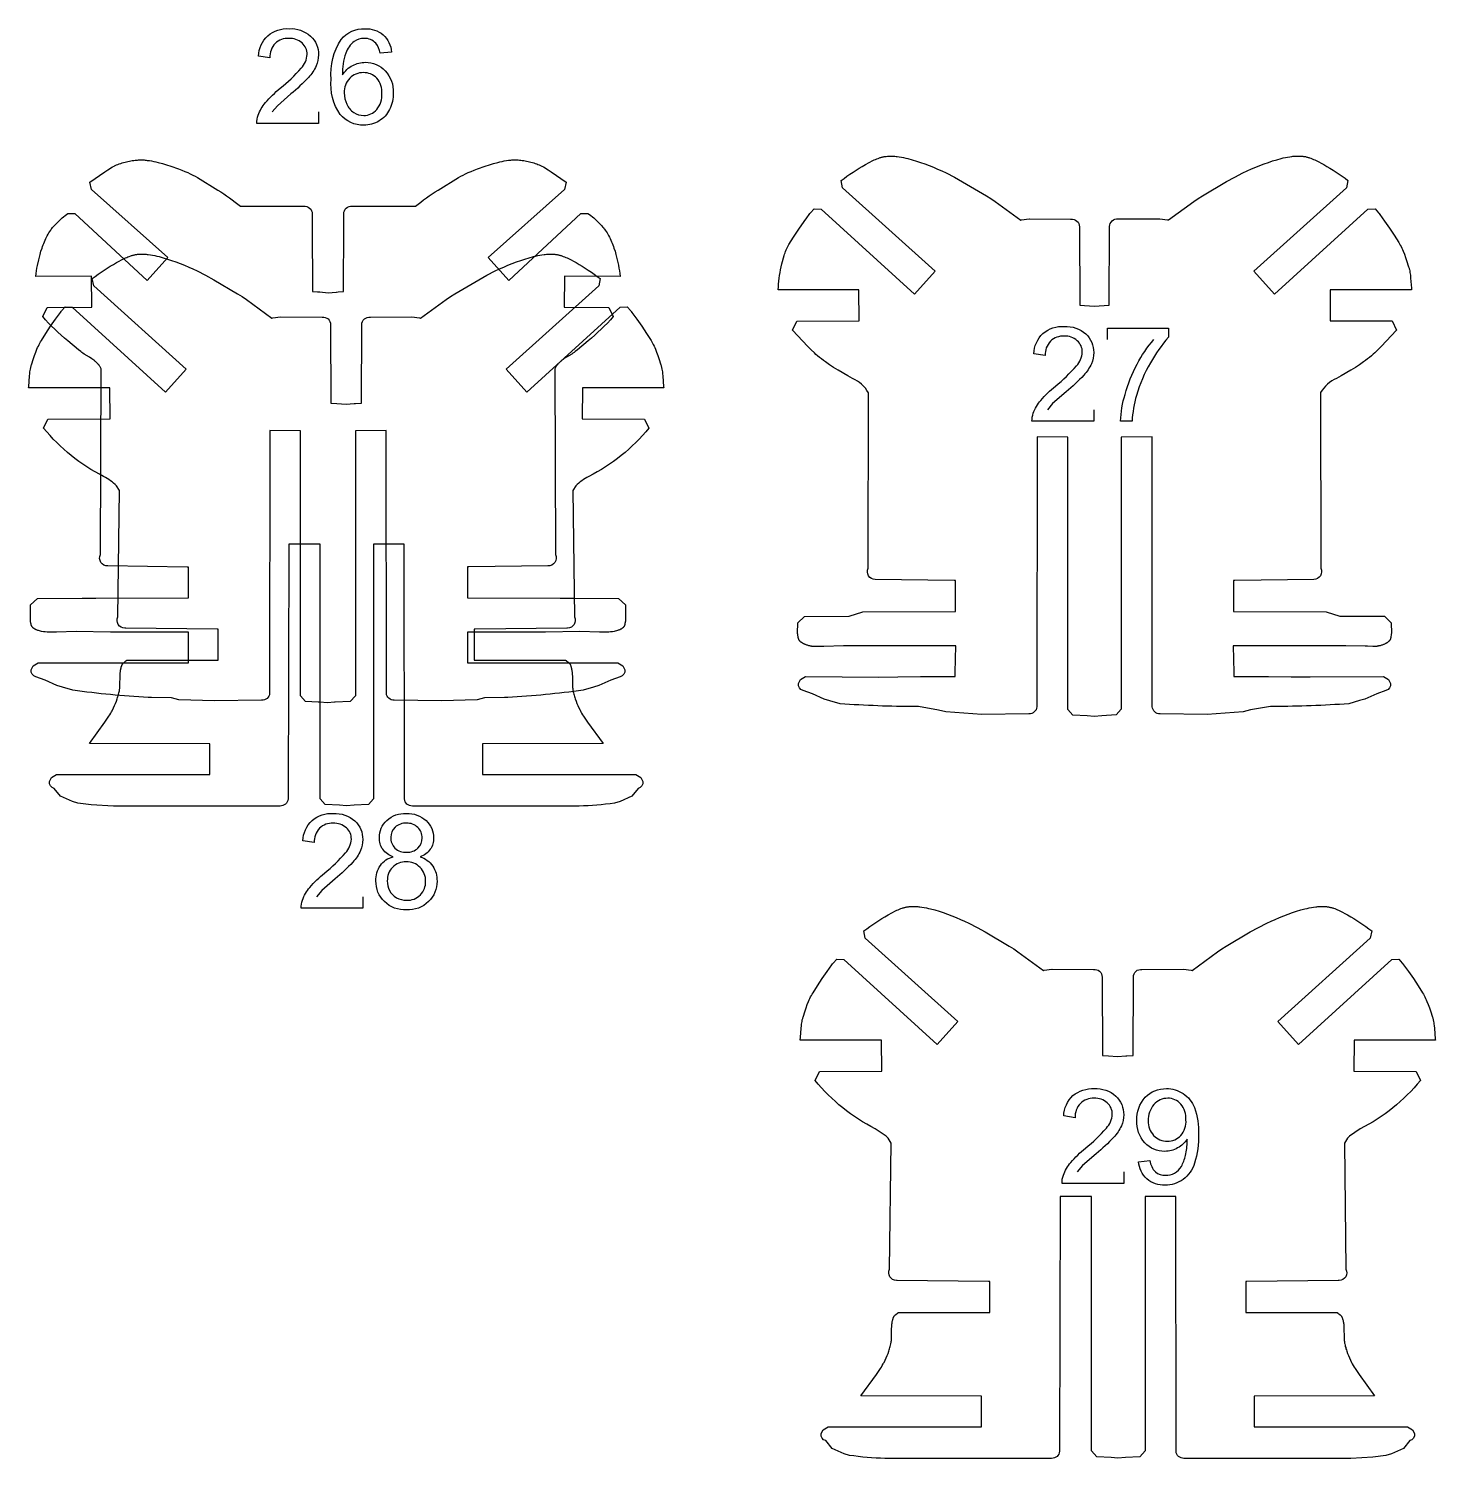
# Model space of a CAD drawing. Extents: x -344 to 77, y -230 to 818.
# Drawn here: x -288.1 to -139.8, y 147.1 to 297.9 of the extents above; entities that cross this region are included whole.
import ezdxf

# ---------------------------------------------------------------- set-up
doc = ezdxf.new("R2010")
doc.units = 0
doc.layers.add('LAYER_1', color=18, linetype='CONTINUOUS')
doc.layers.add('LETTERS', color=1, linetype='CONTINUOUS')

msp = doc.modelspace()

# ---------------------------------------------------------------- linework, layer by layer
at = {"layer": 'LAYER_1'}
for points in [[(-255.8, 226.83), (-255.79, 226.83), (-255.79, 226.83), (-255.79, 226.83), (-255.79, 226.83), (-255.79, 226.83), (-255.79, 226.83), (-255.78, 226.83), (-255.78, 226.83), (-255.78, 226.83), (-255.78, 226.83), (-255.78, 226.83), (-255.78, 226.83), (-255.78, 226.83), (-255.78, 226.83), (-255.78, 226.83), (-255.78, 226.83), (-255.78, 226.83), (-255.78, 226.83), (-255.78, 226.83), (-255.78, 226.83), (-255.78, 226.83), (-255.78, 226.83), (-255.78, 226.83), (-255.78, 226.83), (-255.78, 226.83), (-255.78, 226.83), (-255.78, 226.83), (-255.78, 226.83), (-255.78, 226.83), (-255.78, 226.83), (-255.78, 226.83), (-255.79, 226.83), (-255.79, 226.83), (-255.79, 226.83), (-255.79, 226.82), (-255.79, 226.82), (-255.79, 226.82), (-255.85, 226.82), (-256.58, 226.76), (-257.39, 226.82), (-257.57, 226.84), (-258.9, 226.91), (-259.43, 227.51), (-259.43, 255.46), (-262.69, 255.49), (-262.7, 227.78, -0.398282), (-263.54, 227.03), (-268.52, 226.98), (-272.29, 227.09), (-273.06, 227.29), (-275.16, 227.34), (-275.51, 227.34, -0.021615), (-283.44, 228.09), (-284.54, 228.43), (-285.13, 228.59), (-286.38, 229.14), (-287.35, 229.51, -0.399718), (-287.84, 230.25), (-287.63, 230.66), (-287.1, 230.98), (-271.24, 230.98), (-271.25, 234.21), (-279.49, 234.21), (-283.11, 234.28), (-285.18, 234.23, -0.068065), (-286.74, 234.3), (-287.08, 234.39), (-287.15, 234.41), (-287.22, 234.44), (-287.28, 234.46), (-287.31, 234.47), (-287.35, 234.49), (-287.38, 234.5), (-287.41, 234.52), (-287.44, 234.53), (-287.47, 234.55), (-287.5, 234.57), (-287.53, 234.58), (-287.54, 234.59), (-287.56, 234.6), (-287.57, 234.61), (-287.58, 234.62), (-287.6, 234.63), (-287.61, 234.64), (-287.62, 234.65), (-287.64, 234.67), (-287.65, 234.68), (-287.66, 234.69), (-287.67, 234.7), (-287.68, 234.71), (-287.7, 234.73), (-287.71, 234.74), (-287.72, 234.75), (-287.73, 234.77), (-287.74, 234.78), (-287.74, 234.79), (-287.75, 234.8), (-287.76, 234.81), (-287.76, 234.82), (-287.77, 234.83), (-287.78, 234.84), (-287.78, 234.85), (-287.79, 234.86), (-287.79, 234.87), (-287.8, 234.88), (-287.8, 234.89), (-287.81, 234.9), (-287.81, 234.91), (-287.82, 234.94), (-287.83, 234.96), (-287.84, 234.98), (-287.84, 235.01), (-287.85, 235.03), (-287.85, 235.06), (-287.86, 235.08), (-287.87, 235.13), (-287.9, 235.39), (-287.91, 235.44), (-287.92, 235.48), (-287.93, 235.51), (-287.93, 235.53), (-287.91, 237.09), (-287.19, 237.78), (-282.47, 237.79), (-281.04, 237.8), (-271.32, 237.83), (-271.32, 237.83), (-271.27, 237.83), (-271.27, 237.87), (-271.27, 239.43), (-271.27, 241.09), (-271.4, 241.09), (-279.75, 241.21, -0.562041), (-280.55, 242.4), (-280.46, 261.99), (-280.49, 262.06), (-280.53, 262.12), (-280.57, 262.19), (-280.61, 262.25), (-280.65, 262.31), (-280.69, 262.37), (-280.74, 262.43), (-280.76, 262.46), (-280.78, 262.49), (-280.84, 262.55), (-280.89, 262.6), (-280.95, 262.66), (-281, 262.71), (-281.06, 262.76), (-281.12, 262.81), (-281.18, 262.86), (-281.25, 262.91), (-281.35, 262.99), (-281.46, 263.06), (-281.69, 263.21), (-282.26, 263.56), (-282.38, 263.64), (-282.5, 263.72), (-282.62, 263.81), (-282.85, 263.99), (-283.98, 264.95, -0.041112), (-286.63, 267.5), (-286.17, 268.47), (-281.45, 268.49), (-281.48, 271.77), (-287.36, 271.75), (-287.32, 272.05), (-287.28, 272.34), (-287.23, 272.63), (-287.17, 272.91), (-287.05, 273.48), (-286.9, 274.06), (-286.81, 274.4), (-286.7, 274.73), (-286.65, 274.9), (-286.59, 275.07), (-286.52, 275.23), (-286.45, 275.4), (-286.38, 275.56), (-286.31, 275.73), (-286.23, 275.89), (-286.15, 276.04), (-286.06, 276.2), (-285.97, 276.35), (-285.88, 276.49), (-285.78, 276.64), (-285.72, 276.73), (-285.65, 276.81), (-285.58, 276.9), (-285.51, 276.98), (-285.44, 277.06), (-285.36, 277.14), (-284.58, 277.93, 0.016687), (-283.97, 278.4), (-283.23, 278.37), (-275.61, 271.32), (-273.43, 273.74), (-281.5, 280.91), (-281.66, 281.69), (-280.08, 282.78), (-279.76, 282.99), (-279.6, 283.1), (-279.44, 283.19), (-279.27, 283.29), (-279.11, 283.38), (-279.04, 283.41), (-278.97, 283.44), (-278.83, 283.5), (-278.69, 283.56), (-278.55, 283.62), (-278.4, 283.67), (-278.25, 283.72), (-278.1, 283.76), (-277.95, 283.8), (-277.8, 283.84), (-277.64, 283.87), (-277.49, 283.9), (-277.34, 283.93), (-277.18, 283.96), (-277.03, 283.98), (-276.88, 284), (-276.73, 284.01), (-276.62, 284.02), (-276.51, 284.03), (-276.39, 284.03), (-276.28, 284.04), (-276.17, 284.03), (-276.05, 284.03), (-275.94, 284.03), (-275.82, 284.02), (-275.71, 284.01), (-275.6, 283.99), (-275.37, 283.96), (-275.14, 283.93), (-274.91, 283.88), (-274.69, 283.83), (-274.46, 283.78), (-274.01, 283.65), (-273.57, 283.52), (-273.13, 283.38), (-272.31, 283.09), (-271.96, 282.95), (-271.64, 282.82), (-271.34, 282.7), (-271.07, 282.57), (-270.81, 282.44), (-270.56, 282.31), (-270.31, 282.17), (-268.16, 280.85, -0.02848), (-265.76, 279.14), (-263.5, 279.17), (-263.49, 279.17), (-259.11, 279.16, -0.444122), (-258.21, 278.35), (-258.2, 276.97), (-258.2, 276.93), (-258.17, 270.31), (-258.17, 270.3), (-258.17, 270.16), (-257.64, 270.12), (-257.48, 270.11), (-257.39, 270.11), (-256.53, 270.03), (-255.7, 270.1), (-255.66, 270.1), (-255.46, 270.12), (-254.92, 270.16), (-254.92, 270.31), (-254.92, 270.31), (-254.92, 270.31), (-254.89, 276.97), (-254.89, 276.97), (-254.89, 278.35, -0.444376), (-253.99, 279.16), (-249.61, 279.17), (-249.6, 279.17), (-247.33, 279.14, -0.028452), (-244.94, 280.85), (-242.79, 282.17), (-242.54, 282.31), (-242.29, 282.44), (-242.03, 282.57), (-241.75, 282.7), (-241.46, 282.83), (-241.14, 282.96), (-240.79, 283.09), (-239.96, 283.38), (-239.53, 283.52), (-239.08, 283.66), (-238.64, 283.78), (-238.41, 283.83), (-238.18, 283.88), (-237.95, 283.93), (-237.73, 283.97), (-237.5, 284), (-237.38, 284.01), (-237.27, 284.02), (-237.16, 284.03), (-237.04, 284.03), (-236.93, 284.04), (-236.81, 284.04), (-236.7, 284.04), (-236.59, 284.03), (-236.48, 284.03), (-236.36, 284.02), (-236.21, 284), (-236.06, 283.98), (-235.91, 283.96), (-235.76, 283.93), (-235.61, 283.91), (-235.45, 283.88), (-235.3, 283.84), (-235.14, 283.8), (-234.99, 283.76), (-234.84, 283.72), (-234.69, 283.67), (-234.54, 283.62), (-234.4, 283.56), (-234.26, 283.51), (-234.12, 283.44), (-234.06, 283.41), (-233.99, 283.38), (-233.82, 283.29), (-233.66, 283.19), (-233.49, 283.1), (-233.33, 283), (-233.01, 282.79), (-231.44, 281.69), (-231.6, 280.91), (-239.66, 273.74), (-237.48, 271.32), (-229.87, 278.38), (-229.13, 278.4, 0.016493), (-228.51, 277.93), (-227.73, 277.15), (-227.66, 277.07), (-227.59, 276.98), (-227.51, 276.9), (-227.45, 276.81), (-227.38, 276.73), (-227.31, 276.64), (-227.22, 276.5), (-227.12, 276.35), (-227.03, 276.2), (-226.95, 276.05), (-226.87, 275.89), (-226.79, 275.73), (-226.71, 275.57), (-226.64, 275.4), (-226.57, 275.24), (-226.51, 275.07), (-226.45, 274.9), (-226.39, 274.73), (-226.28, 274.4), (-226.19, 274.06), (-226.05, 273.49), (-225.92, 272.92), (-225.87, 272.63), (-225.82, 272.34), (-225.77, 272.05), (-225.73, 271.75), (-231.62, 271.77), (-231.64, 268.49), (-226.92, 268.48), (-226.46, 267.51, -0.041124), (-229.12, 264.95), (-230.24, 263.99), (-230.48, 263.81), (-230.6, 263.72), (-230.72, 263.64), (-230.84, 263.56), (-231.41, 263.21), (-231.63, 263.07), (-231.74, 262.99), (-231.85, 262.91), (-231.91, 262.87), (-231.97, 262.82), (-232.03, 262.77), (-232.09, 262.71), (-232.15, 262.66), (-232.2, 262.61), (-232.26, 262.55), (-232.31, 262.49), (-232.33, 262.46), (-232.36, 262.43), (-232.4, 262.37), (-232.45, 262.31), (-232.49, 262.25), (-232.53, 262.19), (-232.57, 262.12), (-232.6, 262.06), (-232.64, 261.99), (-232.55, 242.4, -0.561976), (-233.35, 241.21), (-241.69, 241.1), (-241.82, 241.1), (-241.82, 239.43), (-241.82, 237.87), (-241.82, 237.83), (-241.77, 237.83), (-241.77, 237.83), (-232.05, 237.8), (-230.62, 237.8), (-225.9, 237.78), (-225.19, 237.09), (-225.16, 235.53), (-225.17, 235.51), (-225.17, 235.49), (-225.18, 235.44), (-225.19, 235.39), (-225.23, 235.13), (-225.24, 235.08), (-225.24, 235.06), (-225.25, 235.04), (-225.25, 235.01), (-225.26, 234.99), (-225.27, 234.96), (-225.27, 234.94), (-225.28, 234.92), (-225.29, 234.91), (-225.29, 234.89), (-225.3, 234.88), (-225.3, 234.87), (-225.31, 234.86), (-225.31, 234.85), (-225.32, 234.84), (-225.32, 234.83), (-225.33, 234.82), (-225.34, 234.81), (-225.34, 234.8), (-225.35, 234.79), (-225.36, 234.78), (-225.37, 234.77), (-225.38, 234.76), (-225.39, 234.74), (-225.4, 234.73), (-225.41, 234.72), (-225.42, 234.7), (-225.43, 234.69), (-225.45, 234.68), (-225.46, 234.67), (-225.47, 234.66), (-225.48, 234.65), (-225.5, 234.64), (-225.51, 234.63), (-225.52, 234.62), (-225.54, 234.61), (-225.55, 234.6), (-225.57, 234.59), (-225.6, 234.57), (-225.62, 234.55), (-225.65, 234.53), (-225.69, 234.52), (-225.72, 234.5), (-225.75, 234.49), (-225.78, 234.48), (-225.81, 234.46), (-225.88, 234.44), (-225.95, 234.42), (-226.01, 234.4), (-226.36, 234.3, -0.068134), (-227.92, 234.23), (-229.99, 234.28), (-233.61, 234.21), (-241.84, 234.22), (-241.85, 230.98), (-225.99, 230.98), (-225.47, 230.66), (-225.25, 230.25, -0.400029), (-225.75, 229.51), (-226.72, 229.14), (-227.97, 228.59), (-228.55, 228.43), (-229.65, 228.1, -0.021576), (-237.59, 227.34), (-237.93, 227.34), (-240.04, 227.29), (-240.8, 227.09), (-244.58, 226.98), (-249.56, 227.03, -0.398236), (-250.39, 227.78), (-250.41, 255.49), (-253.66, 255.46), (-253.66, 227.51), (-254.2, 226.91), (-255.8, 226.83)], [(-175.76, 268.6), (-174.16, 268.73), (-174.13, 277, -0.444466), (-173.23, 277.81), (-168.84, 277.81), (-168.84, 277.81), (-168.03, 277.71), (-167.93, 277.7), (-165.25, 279.66), (-164.79, 279.97), (-164.33, 280.26), (-161.8, 281.75), (-160.93, 282.22), (-160.06, 282.66), (-159.62, 282.87), (-159.17, 283.08), (-158.72, 283.27), (-158.27, 283.45), (-157.82, 283.62), (-157.36, 283.78), (-156.93, 283.93), (-156.49, 284.06), (-156.04, 284.18), (-155.81, 284.24), (-155.58, 284.29), (-155.36, 284.33), (-155.13, 284.37), (-154.9, 284.4), (-154.79, 284.42), (-154.67, 284.43), (-154.56, 284.43), (-154.44, 284.44), (-154.33, 284.44), (-154.22, 284.44), (-154.1, 284.44), (-153.99, 284.44), (-153.88, 284.43), (-153.76, 284.42), (-153.69, 284.41), (-153.62, 284.4), (-153.55, 284.39), (-153.47, 284.38), (-153.4, 284.36), (-153.33, 284.34), (-153.26, 284.32), (-153.19, 284.3), (-153.11, 284.28), (-153.04, 284.26), (-152.9, 284.21), (-152.76, 284.15), (-152.62, 284.09), (-152.48, 284.03), (-152.35, 283.97), (-151.54, 283.55, -0.026021), (-148.99, 281.87), (-149.15, 281.08), (-158.9, 272.31), (-156.72, 269.89), (-146.88, 278.84), (-146.13, 278.87), (-145.77, 278.45), (-145.71, 278.37), (-145.64, 278.28), (-145.12, 277.59), (-144.6, 276.84), (-144.1, 276.08), (-143.63, 275.34), (-143.55, 275.19), (-143.47, 275.05), (-143.39, 274.89), (-143.31, 274.74), (-143.24, 274.58), (-143.17, 274.41), (-143.04, 274.08), (-142.91, 273.75), (-142.8, 273.41), (-142.59, 272.76), (-142.57, 272.69), (-142.55, 272.61), (-142.53, 272.54), (-142.51, 272.47), (-142.48, 272.32), (-142.45, 272.17), (-142.43, 272.02), (-142.41, 271.86), (-142.38, 271.56), (-142.3, 270.49), (-142.28, 270.34), (-150.86, 270.34), (-150.88, 267.06), (-144.32, 267.05), (-143.86, 266.08), (-145.49, 264.35), (-145.83, 264.01), (-146.17, 263.68), (-146.34, 263.53), (-146.52, 263.37), (-146.72, 263.2), (-146.92, 263.04), (-147.13, 262.88), (-147.34, 262.73), (-147.77, 262.43), (-148.2, 262.15), (-148.44, 261.99), (-148.69, 261.84), (-149.7, 261.27), (-150.2, 260.98, 0.166223), (-151.87, 259.49), (-151.86, 240.97, -0.561996), (-152.59, 239.78), (-160.93, 239.67), (-161.06, 239.67), (-161.06, 238), (-161.06, 236.44), (-161.06, 236.4), (-161.01, 236.4), (-161.01, 236.4), (-151.29, 236.37), (-149.86, 235.9), (-145.14, 235.89), (-144.43, 235.2), (-144.4, 234.1), (-144.41, 234.08), (-144.41, 234.06), (-144.42, 234.01), (-144.43, 233.96), (-144.47, 233.7), (-144.48, 233.65), (-144.48, 233.63), (-144.49, 233.6), (-144.49, 233.58), (-144.5, 233.56), (-144.51, 233.53), (-144.51, 233.51), (-144.52, 233.49), (-144.53, 233.47), (-144.53, 233.46), (-144.54, 233.45), (-144.54, 233.44), (-144.55, 233.43), (-144.55, 233.42), (-144.56, 233.41), (-144.56, 233.4), (-144.57, 233.39), (-144.58, 233.38), (-144.58, 233.37), (-144.59, 233.36), (-144.6, 233.35), (-144.6, 233.34), (-144.61, 233.32), (-144.63, 233.31), (-144.64, 233.3), (-144.65, 233.28), (-144.67, 233.26), (-144.7, 233.23), (-144.72, 233.21), (-144.75, 233.19), (-144.78, 233.16), (-144.81, 233.14), (-144.83, 233.12), (-144.86, 233.1), (-144.89, 233.08), (-144.92, 233.06), (-144.96, 233.04), (-144.99, 233.03), (-145.02, 233.01), (-145.05, 232.99), (-145.08, 232.98), (-145.12, 232.96), (-145.19, 232.93), (-145.25, 232.9), (-145.32, 232.88), (-145.39, 232.86), (-145.46, 232.83), (-145.6, 232.79), (-145.65, 232.78), (-145.71, 232.77), (-145.76, 232.76), (-145.81, 232.75), (-145.86, 232.74), (-145.91, 232.73), (-145.96, 232.72), (-146, 232.72), (-146.05, 232.71), (-146.1, 232.71), (-146.19, 232.71), (-146.28, 232.71), (-146.37, 232.71), (-146.94, 232.73), (-147.04, 232.73), (-147.16, 232.73), (-149.23, 232.77), (-152.85, 232.78), (-156.27, 232.79), (-161.08, 232.79), (-161.02, 229.97), (-161.01, 229.55), (-160.47, 229.54), (-159.43, 229.54), (-158.83, 229.54), (-158.63, 229.54), (-157.36, 229.54), (-154.97, 229.5), (-152.98, 229.49), (-145.23, 229.55), (-144.71, 229.23), (-144.49, 228.82, -0.399962), (-144.99, 228.08), (-145.96, 227.71), (-147.21, 227.16), (-147.79, 227), (-148.89, 226.67, -0.016121), (-156.83, 226.37), (-157.17, 226.37), (-159.28, 226.01), (-160.04, 225.81), (-163.82, 225.55), (-168.8, 225.6, -0.398108), (-169.63, 226.35), (-169.65, 254.82), (-172.9, 254.8), (-172.9, 226.08), (-173.44, 225.48), (-174.95, 225.4), (-175.76, 225.33), (-176.48, 225.39), (-177.99, 225.47), (-178.53, 226.07), (-178.53, 254.79), (-181.78, 254.82), (-181.8, 226.34, -0.398145), (-182.63, 225.6), (-187.61, 225.54), (-191.39, 225.8), (-192.15, 226), (-194.26, 226.36), (-194.6, 226.36, -0.016152), (-202.54, 226.66), (-203.64, 226.99), (-204.22, 227.15), (-205.47, 227.71), (-206.44, 228.07, -0.40006), (-206.94, 228.81), (-206.72, 229.22), (-206.2, 229.54), (-198.45, 229.48), (-196.46, 229.5), (-194.07, 229.53), (-192.8, 229.54), (-190.96, 229.54), (-190.41, 229.54), (-190.41, 229.96), (-190.35, 232.78), (-195.16, 232.79), (-198.58, 232.78), (-202.2, 232.77), (-204.27, 232.72), (-204.39, 232.72), (-204.49, 232.72), (-205.06, 232.7), (-205.15, 232.7), (-205.24, 232.7), (-205.33, 232.7), (-205.38, 232.71), (-205.42, 232.71), (-205.47, 232.72), (-205.52, 232.72), (-205.57, 232.73), (-205.62, 232.74), (-205.67, 232.75), (-205.72, 232.76), (-205.78, 232.77), (-205.83, 232.79), (-205.97, 232.83), (-206.04, 232.85), (-206.11, 232.87), (-206.18, 232.9), (-206.24, 232.93), (-206.31, 232.96), (-206.34, 232.97), (-206.38, 232.99), (-206.41, 233), (-206.44, 233.02), (-206.47, 233.04), (-206.5, 233.06), (-206.54, 233.08), (-206.57, 233.09), (-206.59, 233.12), (-206.62, 233.14), (-206.65, 233.16), (-206.68, 233.18), (-206.71, 233.2), (-206.73, 233.23), (-206.76, 233.25), (-206.78, 233.28), (-206.79, 233.29), (-206.8, 233.3), (-206.81, 233.32), (-206.83, 233.33), (-206.83, 233.34), (-206.84, 233.35), (-206.85, 233.36), (-206.85, 233.37), (-206.86, 233.38), (-206.87, 233.39), (-206.87, 233.4), (-206.88, 233.41), (-206.88, 233.42), (-206.89, 233.43), (-206.89, 233.45), (-206.9, 233.46), (-206.9, 233.47), (-206.91, 233.48), (-206.92, 233.5), (-206.92, 233.53), (-206.93, 233.55), (-206.94, 233.57), (-206.94, 233.6), (-206.95, 233.62), (-206.95, 233.65), (-206.96, 233.7), (-207, 233.95), (-207.01, 234), (-207.02, 234.05), (-207.02, 234.07), (-207.03, 234.1), (-207, 235.19), (-206.29, 235.88), (-201.57, 235.9), (-200.14, 236.36), (-190.42, 236.39), (-190.42, 236.39), (-190.37, 236.39), (-190.37, 236.43), (-190.37, 238), (-190.37, 239.66), (-190.5, 239.66), (-198.84, 239.77, -0.561977), (-199.57, 240.97), (-199.56, 259.48, 0.166253), (-201.23, 260.97), (-201.73, 261.26), (-202.74, 261.84), (-202.99, 261.99), (-203.23, 262.14), (-203.66, 262.43), (-204.09, 262.72), (-204.3, 262.88), (-204.51, 263.04), (-204.71, 263.2), (-204.91, 263.36), (-205.09, 263.52), (-205.26, 263.68), (-205.6, 264.01), (-205.94, 264.34), (-207.57, 266.07), (-207.11, 267.04), (-200.55, 267.05), (-200.57, 270.33), (-209.07, 270.33, -0.043095), (-208.76, 272.75), (-208.67, 273.07), (-208.43, 273.96), (-208.39, 274.11), (-208.34, 274.25), (-208.29, 274.39), (-208.23, 274.54), (-208.2, 274.61), (-208.17, 274.68), (-208.14, 274.75), (-208.1, 274.82), (-208.07, 274.89), (-208.03, 274.96), (-207.99, 275.03), (-207.95, 275.1), (-207.46, 275.88), (-206.91, 276.72), (-206.33, 277.54), (-206.06, 277.93), (-205.79, 278.28), (-205.72, 278.37), (-205.66, 278.44), (-205.29, 278.87), (-204.55, 278.84), (-194.7, 269.88), (-192.53, 272.3), (-202.28, 281.08), (-202.44, 281.86, -0.026016), (-199.88, 283.55), (-199.08, 283.96), (-198.94, 284.03), (-198.81, 284.09), (-198.67, 284.15), (-198.53, 284.2), (-198.39, 284.25), (-198.32, 284.28), (-198.24, 284.3), (-198.17, 284.32), (-198.1, 284.34), (-198.03, 284.35), (-197.96, 284.37), (-197.88, 284.38), (-197.81, 284.4), (-197.74, 284.41), (-197.67, 284.41), (-197.55, 284.42), (-197.44, 284.43), (-197.33, 284.44), (-197.21, 284.44), (-197.1, 284.44), (-196.99, 284.43), (-196.87, 284.43), (-196.76, 284.42), (-196.64, 284.41), (-196.53, 284.4), (-196.3, 284.37), (-196.07, 284.33), (-195.85, 284.28), (-195.62, 284.23), (-195.39, 284.18), (-194.94, 284.05), (-194.5, 283.92), (-194.07, 283.78), (-193.61, 283.62), (-193.16, 283.45), (-192.71, 283.26), (-192.26, 283.07), (-191.81, 282.87), (-191.37, 282.66), (-190.49, 282.21), (-189.63, 281.74), (-187.1, 280.26), (-186.64, 279.96), (-186.18, 279.66), (-183.5, 277.69), (-183.4, 277.71), (-182.59, 277.81), (-182.58, 277.81), (-178.25, 277.8), (-178.2, 277.8), (-178.19, 277.8, -0.440785), (-177.3, 276.99), (-177.27, 268.72), (-175.76, 268.6)], [(-260.69, 243.5), (-260.76, 216.62, -0.398159), (-261.6, 215.87), (-279.18, 215.87), (-281.51, 216.01), (-282.91, 216.19), (-283.5, 216.35), (-284.75, 216.91), (-285.41, 217.74, -0.399574), (-285.91, 218.48), (-285.69, 218.88), (-285.17, 219.2), (-269, 219.2), (-269.01, 222.44), (-281.71, 222.47), (-280.06, 224.72), (-279.65, 225.35), (-279.55, 225.51), (-279.45, 225.67), (-279.36, 225.83), (-279.32, 225.91), (-279.27, 226), (-279.16, 226.23), (-279.05, 226.47), (-278.95, 226.71), (-278.86, 226.95), (-278.77, 227.19), (-278.73, 227.31), (-278.69, 227.44), (-278.65, 227.56), (-278.62, 227.69), (-278.59, 227.81), (-278.56, 227.94), (-278.54, 228.02), (-278.53, 228.11), (-278.52, 228.2), (-278.51, 228.29), (-278.5, 228.38), (-278.49, 228.47), (-278.48, 228.65), (-278.47, 229.58), (-278.47, 229.76), (-278.46, 229.85), (-278.45, 229.95), (-278.44, 230.03), (-278.43, 230.12), (-278.42, 230.21), (-278.4, 230.3), (-278.38, 230.39), (-278.37, 230.43), (-278.36, 230.47), (-278.35, 230.51), (-278.34, 230.56), (-278.32, 230.6), (-278.31, 230.64), (-278.29, 230.68), (-278.28, 230.72), (-278.26, 230.76), (-278.24, 230.8), (-278.24, 230.81), (-278.23, 230.82), (-278.23, 230.83), (-278.22, 230.84), (-278.21, 230.85), (-278.21, 230.86), (-278.2, 230.87), (-278.2, 230.88), (-278.19, 230.89), (-278.18, 230.9), (-278.18, 230.91), (-278.17, 230.91), (-278.16, 230.93), (-278.14, 230.95), (-278.13, 230.96), (-278.12, 230.98), (-278.1, 230.99), (-278.09, 231), (-278.07, 231.02), (-278.05, 231.03), (-278.02, 231.06), (-277.85, 231.18), (-277.82, 231.21), (-277.8, 231.22), (-277.78, 231.24), (-277.76, 231.25), (-277.75, 231.27), (-268.16, 231.26), (-268.16, 231.26), (-268.11, 231.26), (-268.11, 231.3), (-268.11, 232.86), (-268.11, 234.53), (-268.24, 234.53), (-277.87, 234.64), (-277.96, 234.64, -0.561995), (-278.69, 235.83), (-278.52, 249.15), (-278.85, 249.64, 0.095105), (-280.2, 250.63, -0.102801), (-286.53, 255.73), (-286.07, 256.7), (-279.52, 256.71), (-279.54, 259.99), (-288.11, 259.99), (-288.1, 260.14), (-288.01, 261.21), (-287.98, 261.52), (-287.97, 261.67), (-287.94, 261.82), (-287.92, 261.97), (-287.89, 262.12), (-287.87, 262.2), (-287.85, 262.27), (-287.83, 262.34), (-287.81, 262.42), (-287.6, 263.07), (-287.48, 263.4), (-287.36, 263.74), (-287.23, 264.07), (-287.16, 264.23), (-287.08, 264.39), (-287.01, 264.55), (-286.93, 264.7), (-286.85, 264.85), (-286.76, 264.99), (-286.3, 265.74), (-285.8, 266.5), (-285.28, 267.24), (-284.76, 267.94), (-284.69, 268.03), (-284.63, 268.1), (-284.26, 268.53), (-283.52, 268.5), (-273.67, 259.55), (-271.5, 261.96), (-281.25, 270.74), (-281.4, 271.52, -0.026047), (-278.85, 273.21), (-278.05, 273.62), (-277.91, 273.69), (-277.77, 273.75), (-277.64, 273.81), (-277.5, 273.86), (-277.35, 273.91), (-277.28, 273.94), (-277.21, 273.96), (-277.14, 273.98), (-277.07, 274), (-277, 274.02), (-276.92, 274.03), (-276.85, 274.05), (-276.78, 274.06), (-276.71, 274.07), (-276.63, 274.08), (-276.52, 274.09), (-276.41, 274.09), (-276.29, 274.1), (-276.18, 274.1), (-276.07, 274.1), (-275.95, 274.09), (-275.84, 274.09), (-275.73, 274.08), (-275.61, 274.07), (-275.5, 274.06), (-275.27, 274.03), (-275.04, 273.99), (-274.81, 273.94), (-274.59, 273.89), (-274.36, 273.84), (-273.91, 273.72), (-273.47, 273.58), (-273.04, 273.44), (-272.58, 273.28), (-272.12, 273.11), (-271.67, 272.93), (-271.23, 272.73), (-270.78, 272.53), (-270.34, 272.32), (-269.46, 271.87), (-268.6, 271.4), (-266.07, 269.92), (-265.6, 269.63), (-265.15, 269.32), (-262.47, 267.35), (-262.37, 267.37), (-261.56, 267.47), (-261.55, 267.47), (-257.17, 267.46, -0.444437), (-256.27, 266.65), (-256.23, 258.39), (-255.6, 258.34), (-254.64, 258.26), (-253.77, 258.33), (-253.7, 258.33), (-253.65, 258.34), (-253.01, 258.38), (-252.98, 266.65, -0.444487), (-252.08, 267.46), (-247.69, 267.47), (-247.69, 267.47), (-246.88, 267.37), (-246.78, 267.35), (-244.1, 269.32), (-243.64, 269.63), (-243.18, 269.92), (-240.65, 271.4), (-239.78, 271.87), (-238.91, 272.32), (-238.47, 272.53), (-238.02, 272.73), (-237.57, 272.93), (-237.12, 273.11), (-236.67, 273.28), (-236.21, 273.44), (-235.78, 273.58), (-235.34, 273.72), (-234.89, 273.84), (-234.66, 273.89), (-234.43, 273.94), (-234.21, 273.99), (-233.98, 274.03), (-233.75, 274.06), (-233.64, 274.07), (-233.52, 274.08), (-233.41, 274.09), (-233.29, 274.09), (-233.18, 274.1), (-233.07, 274.1), (-232.95, 274.1), (-232.84, 274.09), (-232.73, 274.09), (-232.61, 274.08), (-232.54, 274.07), (-232.47, 274.06), (-232.39, 274.05), (-232.32, 274.03), (-232.25, 274.02), (-232.18, 274), (-232.11, 273.98), (-232.03, 273.96), (-231.96, 273.94), (-231.89, 273.91), (-231.75, 273.86), (-231.61, 273.81), (-231.47, 273.75), (-231.33, 273.69), (-231.2, 273.62), (-230.39, 273.21, -0.026111), (-227.84, 271.52), (-228, 270.74), (-237.75, 261.96), (-235.57, 259.55), (-225.72, 268.5), (-224.98, 268.53), (-224.62, 268.1), (-224.56, 268.03), (-224.49, 267.94), (-223.97, 267.24), (-223.45, 266.5), (-222.95, 265.74), (-222.48, 264.99), (-222.4, 264.85), (-222.32, 264.7), (-222.24, 264.55), (-222.16, 264.39), (-222.09, 264.23), (-222.02, 264.07), (-221.89, 263.74), (-221.76, 263.4), (-221.65, 263.07), (-221.44, 262.42), (-221.42, 262.34), (-221.4, 262.27), (-221.38, 262.2), (-221.36, 262.12), (-221.33, 261.97), (-221.3, 261.82), (-221.28, 261.67), (-221.26, 261.52), (-221.23, 261.21), (-221.15, 260.14), (-221.13, 259.99), (-229.7, 259.99), (-229.73, 256.71), (-223.17, 256.7), (-222.71, 255.73, -0.102815), (-229.05, 250.63, 0.095005), (-230.4, 249.64), (-230.72, 249.15), (-230.56, 235.83, -0.561639), (-231.28, 234.64), (-231.37, 234.64), (-241.01, 234.53), (-241.14, 234.53), (-241.14, 232.86), (-241.14, 231.3), (-241.14, 231.26), (-241.09, 231.26), (-241.09, 231.26), (-231.5, 231.27), (-231.48, 231.25), (-231.47, 231.24), (-231.45, 231.22), (-231.43, 231.21), (-231.4, 231.18), (-231.22, 231.06), (-231.19, 231.03), (-231.18, 231.02), (-231.16, 231), (-231.15, 230.99), (-231.13, 230.98), (-231.12, 230.96), (-231.1, 230.95), (-231.09, 230.93), (-231.07, 230.91), (-231.07, 230.91), (-231.06, 230.9), (-231.06, 230.89), (-231.05, 230.88), (-231.04, 230.87), (-231.04, 230.86), (-231.03, 230.85), (-231.03, 230.84), (-231.02, 230.83), (-231.02, 230.82), (-231.01, 230.81), (-231.01, 230.8), (-230.99, 230.76), (-230.97, 230.72), (-230.95, 230.68), (-230.94, 230.64), (-230.92, 230.6), (-230.91, 230.56), (-230.9, 230.51), (-230.89, 230.47), (-230.87, 230.43), (-230.86, 230.39), (-230.85, 230.3), (-230.83, 230.21), (-230.82, 230.12), (-230.8, 230.03), (-230.79, 229.95), (-230.79, 229.85), (-230.78, 229.76), (-230.77, 229.58), (-230.76, 228.65), (-230.75, 228.47), (-230.75, 228.38), (-230.74, 228.29), (-230.73, 228.2), (-230.72, 228.11), (-230.7, 228.02), (-230.69, 227.94), (-230.66, 227.81), (-230.63, 227.69), (-230.6, 227.56), (-230.56, 227.44), (-230.52, 227.31), (-230.48, 227.19), (-230.39, 226.95), (-230.29, 226.71), (-230.19, 226.47), (-230.08, 226.23), (-229.97, 226), (-229.93, 225.91), (-229.89, 225.83), (-229.8, 225.67), (-229.7, 225.51), (-229.6, 225.35), (-229.18, 224.72), (-227.54, 222.47), (-240.24, 222.44), (-240.25, 219.2), (-224.08, 219.2), (-223.56, 218.88), (-223.34, 218.48, -0.399927), (-223.84, 217.74), (-224.5, 216.91), (-225.75, 216.35), (-226.34, 216.19, -0.033144), (-230.06, 215.87), (-247.65, 215.87, -0.398265), (-248.48, 216.62), (-248.5, 243.5), (-249.7, 243.5), (-251.74, 243.5), (-251.74, 230.44), (-251.74, 217.37), (-251.75, 217.37), (-251.75, 216.65), (-252.29, 216.05), (-253.8, 215.97), (-254.61, 215.9), (-255.33, 215.96), (-256.84, 216.05), (-257.38, 216.65), (-257.38, 243.5), (-259.09, 243.5), (-260.69, 243.5)]]:
    msp.add_lwpolyline(points, format="xyb", close=True, dxfattribs=at)
msp.add_lwpolyline([(-179.33, 174.69), (-179.4, 147.81, -0.398274), (-180.24, 147.06), (-197.82, 147.06, -0.033126), (-201.55, 147.38), (-202.13, 147.54), (-203.39, 148.1), (-204.05, 148.93, -0.39987), (-204.55, 149.67), (-204.33, 150.07), (-203.81, 150.39), (-187.64, 150.39), (-187.65, 153.63), (-200.35, 153.66), (-198.7, 155.91), (-198.28, 156.54), (-198.18, 156.7), (-198.09, 156.86), (-198, 157.02), (-197.95, 157.1), (-197.91, 157.19), (-197.8, 157.42), (-197.69, 157.66), (-197.59, 157.9), (-197.49, 158.14), (-197.41, 158.38), (-197.36, 158.5), (-197.33, 158.63), (-197.29, 158.75), (-197.26, 158.87), (-197.23, 159), (-197.2, 159.13), (-197.18, 159.21), (-197.17, 159.3), (-197.15, 159.39), (-197.14, 159.48), (-197.14, 159.57), (-197.13, 159.66), (-197.12, 159.84), (-197.11, 160.77), (-197.1, 160.95), (-197.1, 161.04), (-197.09, 161.13), (-197.08, 161.22), (-197.07, 161.31), (-197.06, 161.4), (-197.04, 161.49), (-197.02, 161.58), (-197.01, 161.62), (-197, 161.66), (-196.99, 161.7), (-196.97, 161.75), (-196.96, 161.79), (-196.95, 161.83), (-196.93, 161.87), (-196.91, 161.91), (-196.9, 161.95), (-196.88, 161.99), (-196.87, 162), (-196.87, 162.01), (-196.86, 162.02), (-196.86, 162.03), (-196.85, 162.04), (-196.85, 162.05), (-196.84, 162.06), (-196.84, 162.07), (-196.83, 162.08), (-196.82, 162.09), (-196.82, 162.1), (-196.81, 162.1), (-196.8, 162.12), (-196.78, 162.14), (-196.77, 162.15), (-196.75, 162.16), (-196.74, 162.18), (-196.72, 162.19), (-196.71, 162.21), (-196.69, 162.22), (-196.66, 162.25), (-196.49, 162.37), (-196.45, 162.4), (-196.44, 162.41), (-196.42, 162.43), (-196.4, 162.44), (-196.39, 162.46), (-186.8, 162.45), (-186.8, 162.45), (-186.75, 162.45), (-186.75, 162.49), (-186.75, 164.05), (-186.75, 165.72), (-186.88, 165.72), (-196.51, 165.83), (-196.6, 165.83, -0.562277), (-197.33, 167.02), (-197.16, 180.33), (-197.49, 180.83), (-197.7, 181.06), (-198.84, 181.82, -0.102796), (-205.17, 186.92), (-204.71, 187.89), (-198.15, 187.9), (-198.18, 191.18), (-206.75, 191.18), (-206.72, 191.49), (-206.65, 192.4), (-206.62, 192.71), (-206.6, 192.86), (-206.58, 193.01), (-206.56, 193.16), (-206.53, 193.31), (-206.51, 193.38), (-206.49, 193.46), (-206.47, 193.53), (-206.45, 193.6), (-206.24, 194.26), (-206.12, 194.59), (-206, 194.93), (-205.86, 195.26), (-205.79, 195.42), (-205.72, 195.58), (-205.65, 195.74), (-205.57, 195.89), (-205.49, 196.04), (-205.4, 196.18), (-204.94, 196.92), (-204.44, 197.69), (-203.92, 198.43), (-203.4, 199.13), (-203.33, 199.22), (-203.27, 199.29), (-202.9, 199.72), (-202.16, 199.69), (-192.31, 190.73), (-190.14, 193.15), (-199.89, 201.93), (-200.04, 202.71, -0.026032), (-197.49, 204.4), (-196.69, 204.81), (-196.55, 204.88), (-196.41, 204.94), (-196.27, 205), (-196.13, 205.05), (-195.99, 205.1), (-195.92, 205.13), (-195.85, 205.15), (-195.78, 205.17), (-195.71, 205.19), (-195.64, 205.21), (-195.56, 205.22), (-195.49, 205.24), (-195.42, 205.25), (-195.34, 205.26), (-195.27, 205.27), (-195.16, 205.28), (-195.05, 205.28), (-194.93, 205.29), (-194.82, 205.29), (-194.71, 205.29), (-194.59, 205.28), (-194.48, 205.28), (-194.36, 205.27), (-194.25, 205.26), (-194.14, 205.25), (-193.91, 205.22), (-193.68, 205.18), (-193.45, 205.13), (-193.22, 205.08), (-193, 205.03), (-192.55, 204.91), (-192.11, 204.77), (-191.67, 204.63), (-191.22, 204.47), (-190.76, 204.3), (-190.31, 204.11), (-189.86, 203.92), (-189.42, 203.72), (-188.98, 203.51), (-188.1, 203.06), (-187.24, 202.59), (-184.71, 201.11), (-184.24, 200.81), (-183.79, 200.51), (-181.11, 198.54), (-181.01, 198.56), (-180.2, 198.66), (-180.19, 198.66), (-175.81, 198.65, -0.444122), (-174.91, 197.84), (-174.87, 189.57), (-174.24, 189.53), (-173.28, 189.44), (-172.4, 189.52), (-172.34, 189.52), (-172.29, 189.53), (-171.65, 189.57), (-171.61, 197.84, -0.444466), (-170.71, 198.65), (-166.33, 198.66), (-166.32, 198.66), (-165.51, 198.56), (-165.42, 198.54), (-162.74, 200.51), (-162.28, 200.81), (-161.82, 201.11), (-159.29, 202.59), (-158.42, 203.06), (-157.55, 203.51), (-157.1, 203.72), (-156.66, 203.92), (-156.21, 204.11), (-155.76, 204.3), (-155.31, 204.47), (-154.85, 204.63), (-154.42, 204.77), (-153.97, 204.91), (-153.53, 205.03), (-153.3, 205.08), (-153.07, 205.13), (-152.84, 205.18), (-152.62, 205.22), (-152.39, 205.25), (-152.27, 205.26), (-152.16, 205.27), (-152.05, 205.28), (-151.93, 205.28), (-151.82, 205.29), (-151.7, 205.29), (-151.59, 205.29), (-151.48, 205.28), (-151.36, 205.28), (-151.25, 205.27), (-151.18, 205.26), (-151.11, 205.25), (-151.03, 205.24), (-150.96, 205.22), (-150.89, 205.21), (-150.82, 205.19), (-150.74, 205.17), (-150.67, 205.15), (-150.6, 205.13), (-150.53, 205.1), (-150.39, 205.05), (-150.25, 205), (-150.11, 204.94), (-149.97, 204.88), (-149.84, 204.81), (-149.03, 204.4, -0.026104), (-146.48, 202.71), (-146.64, 201.93), (-156.39, 193.15), (-154.21, 190.73), (-144.36, 199.69), (-143.62, 199.72), (-143.26, 199.29), (-143.19, 199.22), (-143.13, 199.13), (-142.61, 198.43), (-142.09, 197.69), (-141.59, 196.92), (-141.12, 196.18), (-141.04, 196.04), (-140.96, 195.89), (-140.88, 195.74), (-140.8, 195.58), (-140.73, 195.42), (-140.66, 195.26), (-140.53, 194.93), (-140.4, 194.59), (-140.28, 194.26), (-140.08, 193.6), (-140.05, 193.53), (-140.03, 193.46), (-140.02, 193.38), (-140, 193.31), (-139.97, 193.16), (-139.94, 193.01), (-139.92, 192.86), (-139.9, 192.71), (-139.87, 192.4), (-139.79, 191.33), (-139.77, 191.18), (-148.34, 191.18), (-148.37, 187.9), (-141.81, 187.89), (-141.35, 186.92, -0.102839), (-147.69, 181.82), (-148.82, 181.06), (-149.04, 180.83), (-149.36, 180.33), (-149.2, 167.02, -0.561949), (-149.92, 165.83), (-150.01, 165.83), (-159.64, 165.72), (-159.77, 165.72), (-159.77, 164.05), (-159.77, 162.49), (-159.77, 162.45), (-159.73, 162.45), (-159.72, 162.45), (-150.14, 162.46), (-150.12, 162.44), (-150.1, 162.43), (-150.09, 162.41), (-150.07, 162.4), (-150.04, 162.37), (-149.86, 162.25), (-149.83, 162.22), (-149.81, 162.21), (-149.8, 162.19), (-149.78, 162.18), (-149.77, 162.16), (-149.75, 162.15), (-149.74, 162.14), (-149.73, 162.12), (-149.71, 162.1), (-149.71, 162.1), (-149.7, 162.09), (-149.69, 162.08), (-149.69, 162.07), (-149.68, 162.06), (-149.68, 162.05), (-149.67, 162.04), (-149.67, 162.03), (-149.66, 162.02), (-149.65, 162.01), (-149.65, 162), (-149.64, 161.99), (-149.63, 161.95), (-149.61, 161.91), (-149.59, 161.87), (-149.58, 161.83), (-149.56, 161.79), (-149.55, 161.75), (-149.54, 161.7), (-149.52, 161.66), (-149.51, 161.62), (-149.5, 161.58), (-149.48, 161.49), (-149.47, 161.4), (-149.45, 161.31), (-149.44, 161.22), (-149.43, 161.13), (-149.43, 161.04), (-149.42, 160.95), (-149.41, 160.77), (-149.4, 159.84), (-149.39, 159.66), (-149.39, 159.57), (-149.38, 159.48), (-149.37, 159.39), (-149.36, 159.3), (-149.34, 159.21), (-149.33, 159.13), (-149.3, 159), (-149.27, 158.87), (-149.23, 158.75), (-149.2, 158.63), (-149.16, 158.5), (-149.12, 158.38), (-149.03, 158.14), (-148.93, 157.9), (-148.83, 157.66), (-148.72, 157.42), (-148.61, 157.19), (-148.57, 157.1), (-148.53, 157.02), (-148.43, 156.86), (-148.34, 156.7), (-148.24, 156.54), (-147.82, 155.91), (-146.18, 153.66), (-158.88, 153.63), (-158.89, 150.39), (-142.72, 150.39), (-142.19, 150.07), (-141.98, 149.67, -0.400064), (-142.47, 148.93), (-143.14, 148.1), (-144.39, 147.54), (-144.98, 147.38), (-146.38, 147.2), (-148.7, 147.06), (-166.28, 147.06, -0.398154), (-167.12, 147.81), (-167.14, 174.69), (-168.34, 174.69), (-170.38, 174.69), (-170.38, 161.63), (-170.38, 148.56), (-170.39, 148.56), (-170.39, 147.84), (-170.92, 147.24), (-172.44, 147.16), (-173.25, 147.09), (-173.97, 147.15), (-175.48, 147.24), (-176.02, 147.84), (-176.02, 174.69), (-177.73, 174.69), (-179.33, 174.69)], format="xyb", dxfattribs=at)
at = {"layer": 'LETTERS'}
for points in [[(-257.55, 289.09), (-257.55, 287.88), (-264.05, 287.88, -0.097474), (-263.91, 288.74, -0.08646), (-263.14, 290.08, -0.045911), (-261.58, 291.59, 0.040779), (-259.37, 293.71, 0.172586), (-258.75, 295.17, 0.219617), (-259.28, 296.37, 0.193668), (-260.67, 296.86, 0.206195), (-262.12, 296.32, 0.202699), (-262.67, 294.81), (-263.87, 294.99, -0.196814), (-262.9, 297.14, -0.186558), (-260.65, 297.88, -0.197806), (-258.38, 297.09, -0.214499), (-257.55, 295.12, -0.101399), (-257.79, 293.95, -0.080554), (-258.6, 292.74, -0.030754), (-260.45, 290.99), (-261.88, 289.75), (-262.44, 289.09)], [(-249.84, 295.41), (-251.04, 295.29, 0.126501), (-251.5, 296.34, 0.214441), (-252.73, 296.86, 0.155606), (-253.79, 296.53, 0.132823), (-254.67, 295.31, 0.091829), (-255.02, 293.01, -0.131952), (-253.94, 294, -0.119806), (-252.6, 294.33, -0.213787), (-250.51, 293.43, -0.199696), (-249.66, 291.1, -0.118427), (-250.06, 289.36, -0.143669), (-251.17, 288.13, -0.139573), (-252.77, 287.7, -0.230165), (-255.26, 288.83, -0.173379), (-256.22, 292.54, -0.167201), (-255.16, 296.74, -0.237815), (-252.66, 297.88, -0.187038), (-250.73, 297.23, -0.188201), (-249.84, 295.41)], [(-254.84, 291.1, 0.112533), (-254.56, 289.9, 0.144169), (-253.82, 289.03, 0.145127), (-252.78, 288.73, 0.22507), (-251.41, 289.35, 0.187105), (-250.86, 291.04, 0.1924), (-251.4, 292.65, 0.219238), (-252.82, 293.24, 0.208392), (-254.25, 292.65, 0.204963), (-254.84, 291.1)], [(-175.8, 257.68), (-175.8, 256.47), (-182.31, 256.47, -0.097474), (-182.17, 257.33, -0.08646), (-181.39, 258.67, -0.045911), (-179.83, 260.18, 0.040779), (-177.62, 262.3, 0.172586), (-177, 263.76, 0.219617), (-177.54, 264.96, 0.193668), (-178.92, 265.45, 0.206195), (-180.37, 264.91, 0.202699), (-180.92, 263.4), (-182.12, 263.58, -0.196814), (-181.15, 265.73, -0.186558), (-178.9, 266.47, -0.197806), (-176.63, 265.68, -0.214499), (-175.8, 263.71, -0.101399), (-176.04, 262.54, -0.080554), (-176.85, 261.33, -0.030754), (-178.7, 259.58), (-180.13, 258.34), (-180.69, 257.68)], [(-174.35, 265.09), (-174.35, 266.29), (-167.91, 266.29), (-167.91, 265.32, 0.060347), (-169.82, 262.63, 0.058125), (-171.29, 259.2, 0.055346), (-171.76, 256.47), (-172.97, 256.47, -0.059451), (-172.5, 259.3, -0.058466), (-171.23, 262.49, -0.057287), (-169.47, 265.09)], [(-252.88, 206.3), (-252.88, 205.1), (-259.38, 205.1, -0.097474), (-259.24, 205.96, -0.08646), (-258.47, 207.29, -0.045911), (-256.91, 208.8, 0.040779), (-254.7, 210.93, 0.172586), (-254.08, 212.38, 0.219617), (-254.61, 213.58, 0.193668), (-256, 214.07, 0.206195), (-257.45, 213.53, 0.202699), (-258, 212.02), (-259.2, 212.21, -0.196814), (-258.23, 214.36, -0.186558), (-255.98, 215.1, -0.197806), (-253.71, 214.3, -0.214499), (-252.88, 212.34, -0.101399), (-253.12, 211.17, -0.080554), (-253.93, 209.95, -0.030754), (-255.78, 208.21), (-257.21, 206.96), (-257.77, 206.3)], [(-249.68, 210.52, -0.154301), (-250.77, 211.31, -0.156053), (-251.13, 212.54, -0.214883), (-250.35, 214.36, -0.197968), (-248.29, 215.1, -0.198952), (-246.2, 214.34, -0.214096), (-245.41, 212.51, -0.155234), (-245.76, 211.31, -0.15259), (-246.83, 210.52, -0.165647), (-245.5, 209.55, -0.153221), (-245.05, 207.95, -0.209259), (-245.93, 205.79, -0.203953), (-248.27, 204.92, -0.204604), (-250.6, 205.79, -0.208562), (-251.49, 207.98, -0.159411), (-251.02, 209.62, -0.176935), (-249.68, 210.52)], [(-249.93, 212.58, 0.209471), (-249.48, 211.44, 0.202556), (-248.25, 211, 0.203005), (-247.06, 211.44, 0.209754), (-246.61, 212.51, 0.209959), (-247.07, 213.62, 0.203457), (-248.27, 214.07, 0.200999), (-249.47, 213.63, 0.212142), (-249.93, 212.58)], [(-250.29, 207.98, 0.112278), (-250.06, 206.97, 0.165133), (-249.32, 206.21, 0.125176), (-248.26, 205.94, 0.209173), (-246.8, 206.5, 0.203875), (-246.25, 207.94, 0.434621), (-248.3, 209.98, 0.212186), (-249.74, 209.41, 0.201219), (-250.29, 207.98)], [(-172.64, 177.28), (-172.64, 176.07), (-179.14, 176.07, -0.097474), (-179, 176.93, -0.08646), (-178.23, 178.27, -0.045911), (-176.67, 179.78, 0.040779), (-174.46, 181.9, 0.172586), (-173.84, 183.36, 0.219617), (-174.37, 184.56, 0.193668), (-175.76, 185.05, 0.206195), (-177.21, 184.51, 0.202699), (-177.76, 183), (-178.96, 183.18, -0.196814), (-177.99, 185.33, -0.186558), (-175.74, 186.07, -0.197806), (-173.47, 185.28, -0.214499), (-172.64, 183.31, -0.101399), (-172.88, 182.14, -0.080554), (-173.69, 180.93, -0.030754), (-175.54, 179.18), (-176.97, 177.94), (-177.53, 177.28)], [(-171.07, 178.36), (-169.87, 178.48, 0.166693), (-169.3, 177.29, 0.189901), (-168.24, 176.92, 0.271367), (-166.56, 177.86, 0.070359), (-166.13, 179.02, 0.061052), (-165.94, 180.51), (-165.95, 180.75, -0.124963), (-166.95, 179.81, -0.133015), (-168.32, 179.45, -0.214712), (-170.4, 180.34, -0.19836), (-171.25, 182.71, -0.200018), (-170.36, 185.15, -0.212988), (-168.14, 186.07, -0.149189), (-166.38, 185.55, -0.150589), (-165.16, 184.06, -0.096672), (-164.75, 181.25, -0.084583), (-165.16, 178.21, -0.151782), (-166.38, 176.48, -0.162389), (-168.29, 175.89, -0.187715), (-170.19, 176.54, -0.187552), (-171.07, 178.36)], [(-166.07, 182.77, 0.188792), (-166.62, 184.43, 0.223569), (-168, 185.05, 0.222824), (-169.45, 184.39, 0.190504), (-170.05, 182.67, 0.19933), (-169.48, 181.12, 0.213795), (-168.03, 180.53, 0.217138), (-166.62, 181.12, 0.194331), (-166.07, 182.77)]]:
    msp.add_lwpolyline(points, format="xyb", dxfattribs=at)

doc.saveas('drawing.dxf')
